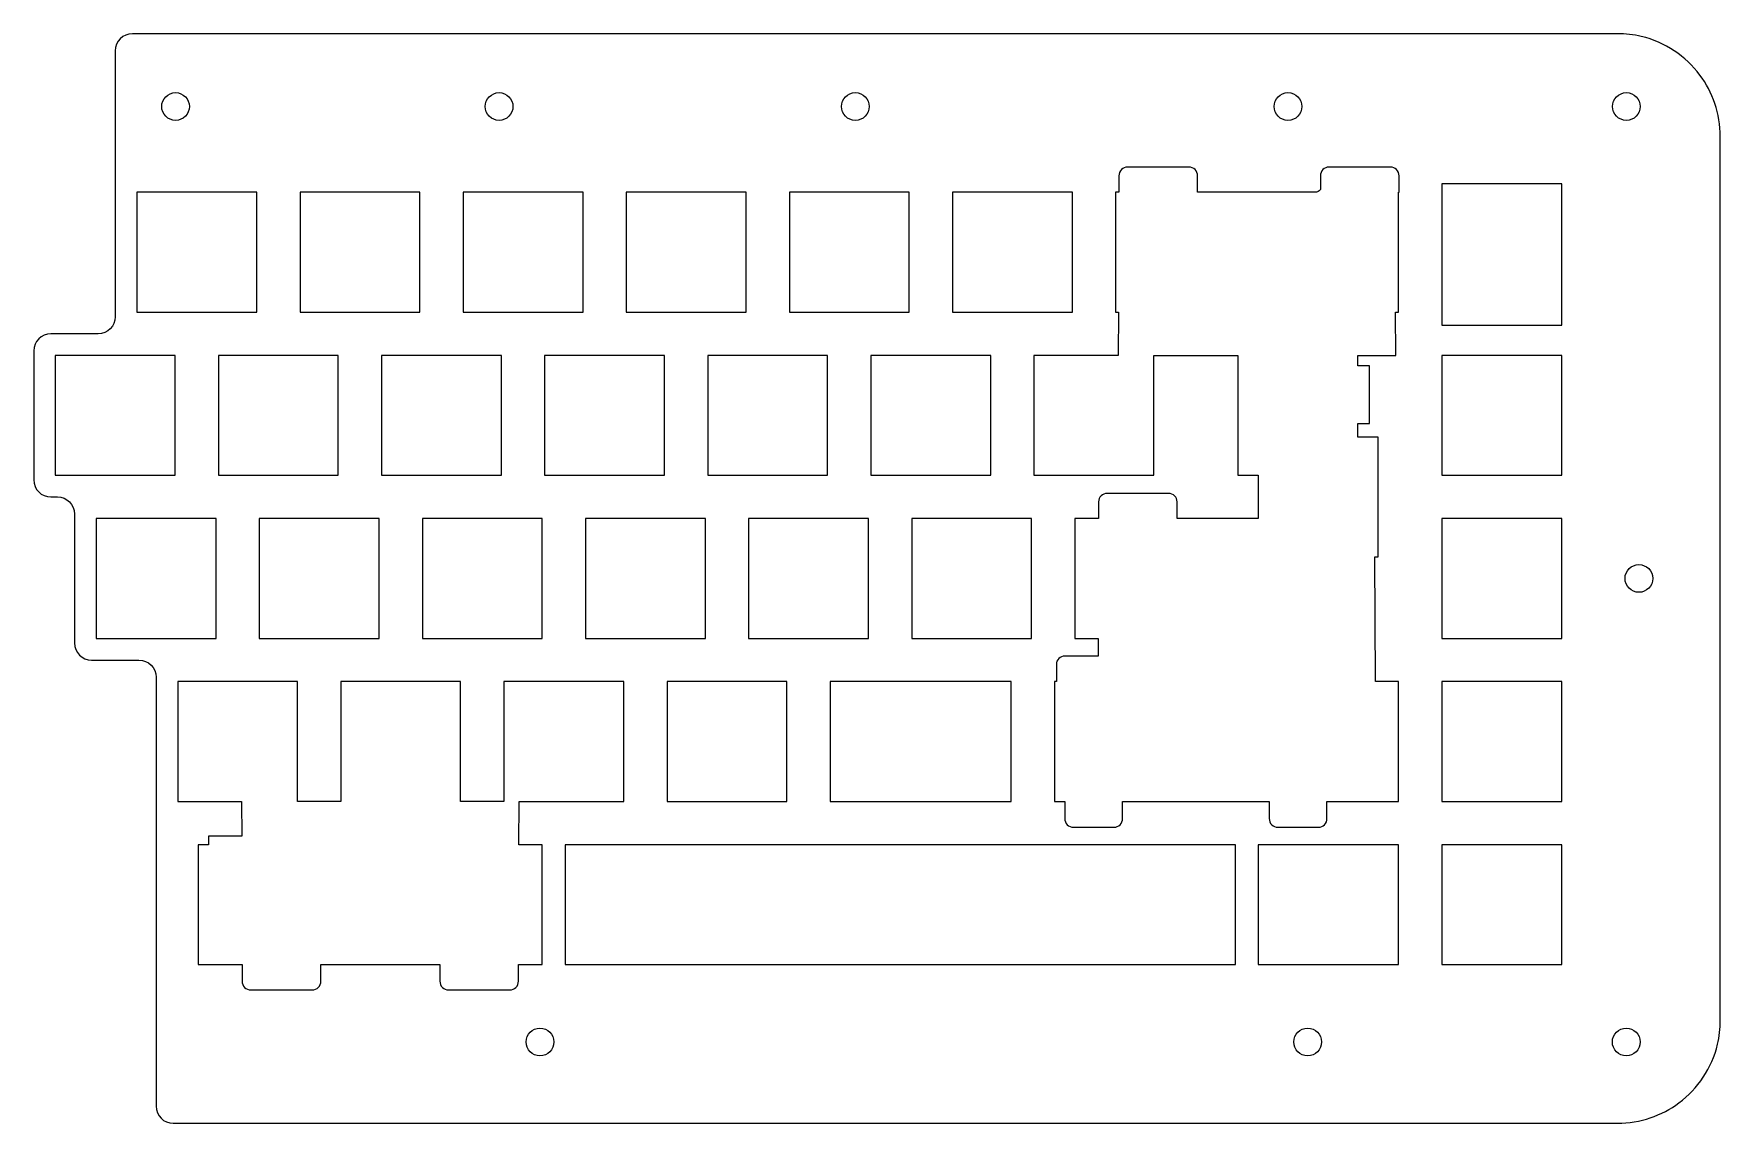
# Model space of a CAD drawing. Header units: millimetres. Extents: x 404 to 601, y -140 to -13.
import ezdxf

# ---------------------------------------------------------------- set-up
doc = ezdxf.new("R2010")
doc.units = ezdxf.units.MM
doc.layers.get('0').update_dxf_attribs({"linetype": 'CONTINUOUS'})

msp = doc.modelspace()

# ---------------------------------------------------------------- linework, layer by layer
for p, q in [((589.25, -12.75), (415.8, -12.75)), ((413.8, -14.75), (413.8, -45.8)), ((601.25, -128), (601.25, -24.75)), ((411.8, -47.8), (406.28, -47.8)), ((406.28, -47.8), (406.28, -47.8)), ((404.28, -49.8), (404.28, -64.85)), ((406.28, -66.85), (406.28, -66.85)), ((406.28, -66.85), (407.04, -66.85)), ((409.04, -68.85), (409.04, -83.9)), ((411.04, -85.9), (411.04, -85.9)), ((411.04, -85.9), (416.57, -85.9)), ((418.57, -87.9), (418.57, -138)), ((420.57, -140), (589.25, -140))]:
    msp.add_line(p, q)
for points in [[(554.55, -29.33), (554.55, -30.94), (554.48, -31.02, -0.115258), (554.1, -31.27), (540.2, -31.27), (540.2, -29.33, 0.414214), (539.2, -28.33), (532.02, -28.33, 0.414214), (531.02, -29.33), (531.02, -31.27), (530.63, -31.27), (530.63, -45.27), (530.96, -45.27), (530.95, -50.32), (521.1, -50.32), (521.1, -64.32), (535.1, -64.32), (535.1, -50.32), (544.92, -50.32), (544.92, -64.32), (547.3, -64.32), (547.3, -69.37), (537.82, -69.37), (537.82, -67.43, 0.414214), (536.82, -66.43), (529.64, -66.43, 0.414214), (528.64, -67.43), (528.64, -69.37), (525.87, -69.37), (525.87, -83.37), (528.58, -83.37), (528.58, -85.43), (524.71, -85.43, 0.414214), (523.71, -86.43), (523.71, -88.42), (523.48, -88.42), (523.48, -102.42), (524.7, -102.42), (524.7, -104.42, 0.414214), (525.7, -105.42), (530.45, -105.42, 0.414214), (531.45, -104.42), (531.45, -102.42), (548.57, -102.42), (548.57, -104.42, 0.414214), (549.57, -105.42), (554.32, -105.42, 0.414214), (555.32, -104.42), (555.32, -102.42), (563.68, -102.42), (563.68, -88.42), (560.98, -88.42), (560.92, -73.85), (561.3, -73.85), (561.3, -59.85), (558.92, -59.85), (558.92, -58.29), (560.3, -58.29), (560.3, -51.54), (558.92, -51.54), (558.92, -50.32), (563.36, -50.32), (563.34, -45.27), (563.68, -45.27), (563.68, -31.27), (563.74, -31.27), (563.74, -29.33, 0.414214), (562.74, -28.33), (555.55, -28.33, 0.414214)], [(460.89, -123.42), (460.89, -121.47), (463.67, -121.47), (463.67, -107.47), (460.95, -107.47), (460.97, -102.42), (473.19, -102.42), (473.19, -88.42), (459.19, -88.42), (459.19, -102.42), (454.14, -102.42), (454.14, -88.42), (440.14, -88.42), (440.14, -102.42), (435.09, -102.42), (435.09, -88.42), (421.09, -88.42), (421.09, -102.42), (428.55, -102.42), (428.57, -106.47), (424.68, -106.47), (424.68, -107.47), (423.47, -107.47), (423.47, -121.47), (428.62, -121.47), (428.62, -123.42, 0.414214), (429.62, -124.42), (436.81, -124.42, 0.414214), (437.81, -123.42), (437.81, -121.47), (451.71, -121.47), (451.71, -123.42, 0.414214), (452.71, -124.42), (459.89, -124.42, 0.414214)]]:
    msp.add_lwpolyline(points, format="xyb", close=True)
for points in [[(416.33, -45.27), (430.33, -45.27), (430.33, -31.27), (416.33, -31.27)], [(435.38, -31.27), (435.38, -45.27), (449.38, -45.27), (449.38, -31.27)], [(468.43, -31.27), (454.43, -31.27), (454.43, -45.27), (468.43, -45.27)], [(487.48, -31.27), (473.48, -31.27), (473.48, -45.27), (487.48, -45.27)], [(506.53, -45.27), (506.53, -31.27), (492.53, -31.27), (492.53, -45.27)], [(525.58, -31.27), (511.58, -31.27), (511.58, -45.27), (525.58, -45.27)], [(582.73, -30.27), (568.73, -30.27), (568.73, -46.77), (582.73, -46.77)], [(420.8, -64.32), (420.8, -50.32), (406.8, -50.32), (406.8, -64.32)], [(425.85, -50.32), (425.85, -64.32), (439.85, -64.32), (439.85, -50.32)], [(444.9, -64.32), (458.9, -64.32), (458.9, -50.32), (444.9, -50.32)], [(463.95, -64.32), (477.95, -64.32), (477.95, -50.32), (463.95, -50.32)], [(497, -64.32), (497, -50.32), (483, -50.32), (483, -64.32)], [(516.05, -50.32), (502.05, -50.32), (502.05, -64.32), (516.05, -64.32)], [(568.73, -50.32), (568.73, -64.32), (582.73, -64.32), (582.73, -50.32)], [(425.57, -83.37), (425.57, -69.37), (411.57, -69.37), (411.57, -83.37)], [(430.62, -83.37), (444.62, -83.37), (444.62, -69.37), (430.62, -69.37)], [(449.67, -69.37), (449.67, -83.37), (463.67, -83.37), (463.67, -69.37)], [(482.72, -69.37), (468.72, -69.37), (468.72, -83.37), (482.72, -83.37)], [(501.77, -69.37), (487.77, -69.37), (487.77, -83.37), (501.77, -83.37)], [(520.82, -69.37), (506.82, -69.37), (506.82, -83.37), (520.82, -83.37)], [(568.73, -83.37), (582.73, -83.37), (582.73, -69.37), (568.73, -69.37)], [(478.24, -102.42), (492.24, -102.42), (492.24, -88.42), (478.24, -88.42)], [(497.29, -102.42), (518.43, -102.42), (518.43, -88.42), (497.29, -88.42)], [(582.73, -88.42), (568.73, -88.42), (568.73, -102.42), (582.73, -102.42)], [(544.63, -107.47), (466.33, -107.47), (466.33, -121.47), (544.63, -121.47)], [(563.68, -121.47), (563.68, -107.47), (547.3, -107.47), (547.3, -121.47)], [(582.73, -121.47), (582.73, -107.47), (568.73, -107.47), (568.73, -121.47)]]:
    msp.add_lwpolyline(points, close=True)
for centre in [(420.84, -21.25), (458.63, -21.25), (500.24, -21.25), (550.76, -21.25), (590.29, -21.25), (591.75, -76.37), (463.4, -130.5), (553.07, -130.5), (590.27, -130.5)]:
    msp.add_circle(centre, 1.62)
for centre, start, end in [((415.8, -14.75), 90, 180), ((420.57, -138), 180, 270)]:
    msp.add_arc(centre, 2, start, end)
for points, knots in [([(601.25, -24.75), (601.25, -22.1), (600.36, -19.57), (598.87, -17.57), (597.22, -15.36), (594.82, -13.74), (592.02, -13.07), (591.13, -12.86), (590.2, -12.75), (589.25, -12.75)], [-2, -2, -2, -2, -1.594377, -1.594377, -1.594377, -1.144362, -1.144362, -1.144362, -1, -1, -1, -1]), ([(589.25, -140), (591.9, -140), (594.43, -139.11), (596.43, -137.62), (598.64, -135.97), (600.27, -133.57), (600.93, -130.77), (601.14, -129.88), (601.25, -128.94), (601.25, -128)], [-4, -4, -4, -4, -3.594377, -3.594377, -3.594377, -3.144362, -3.144362, -3.144362, -3, -3, -3, -3])]:
    msp.add_open_spline(points, degree=3, knots=knots)
for points in [[(413.8, -45.8), (413.8, -46.9), (412.91, -47.8), (411.8, -47.8)], [(406.28, -47.8), (405.17, -47.8), (404.28, -48.7), (404.28, -49.8)], [(404.28, -64.85), (404.28, -65.95), (405.17, -66.85), (406.28, -66.85)], [(407.04, -66.85), (408.14, -66.85), (409.04, -67.75), (409.04, -68.85)], [(409.04, -83.9), (409.04, -85), (409.94, -85.9), (411.04, -85.9)], [(416.57, -85.9), (417.67, -85.9), (418.57, -86.8), (418.57, -87.9)]]:
    msp.add_open_spline(points, degree=3)

doc.saveas('drawing.dxf')
